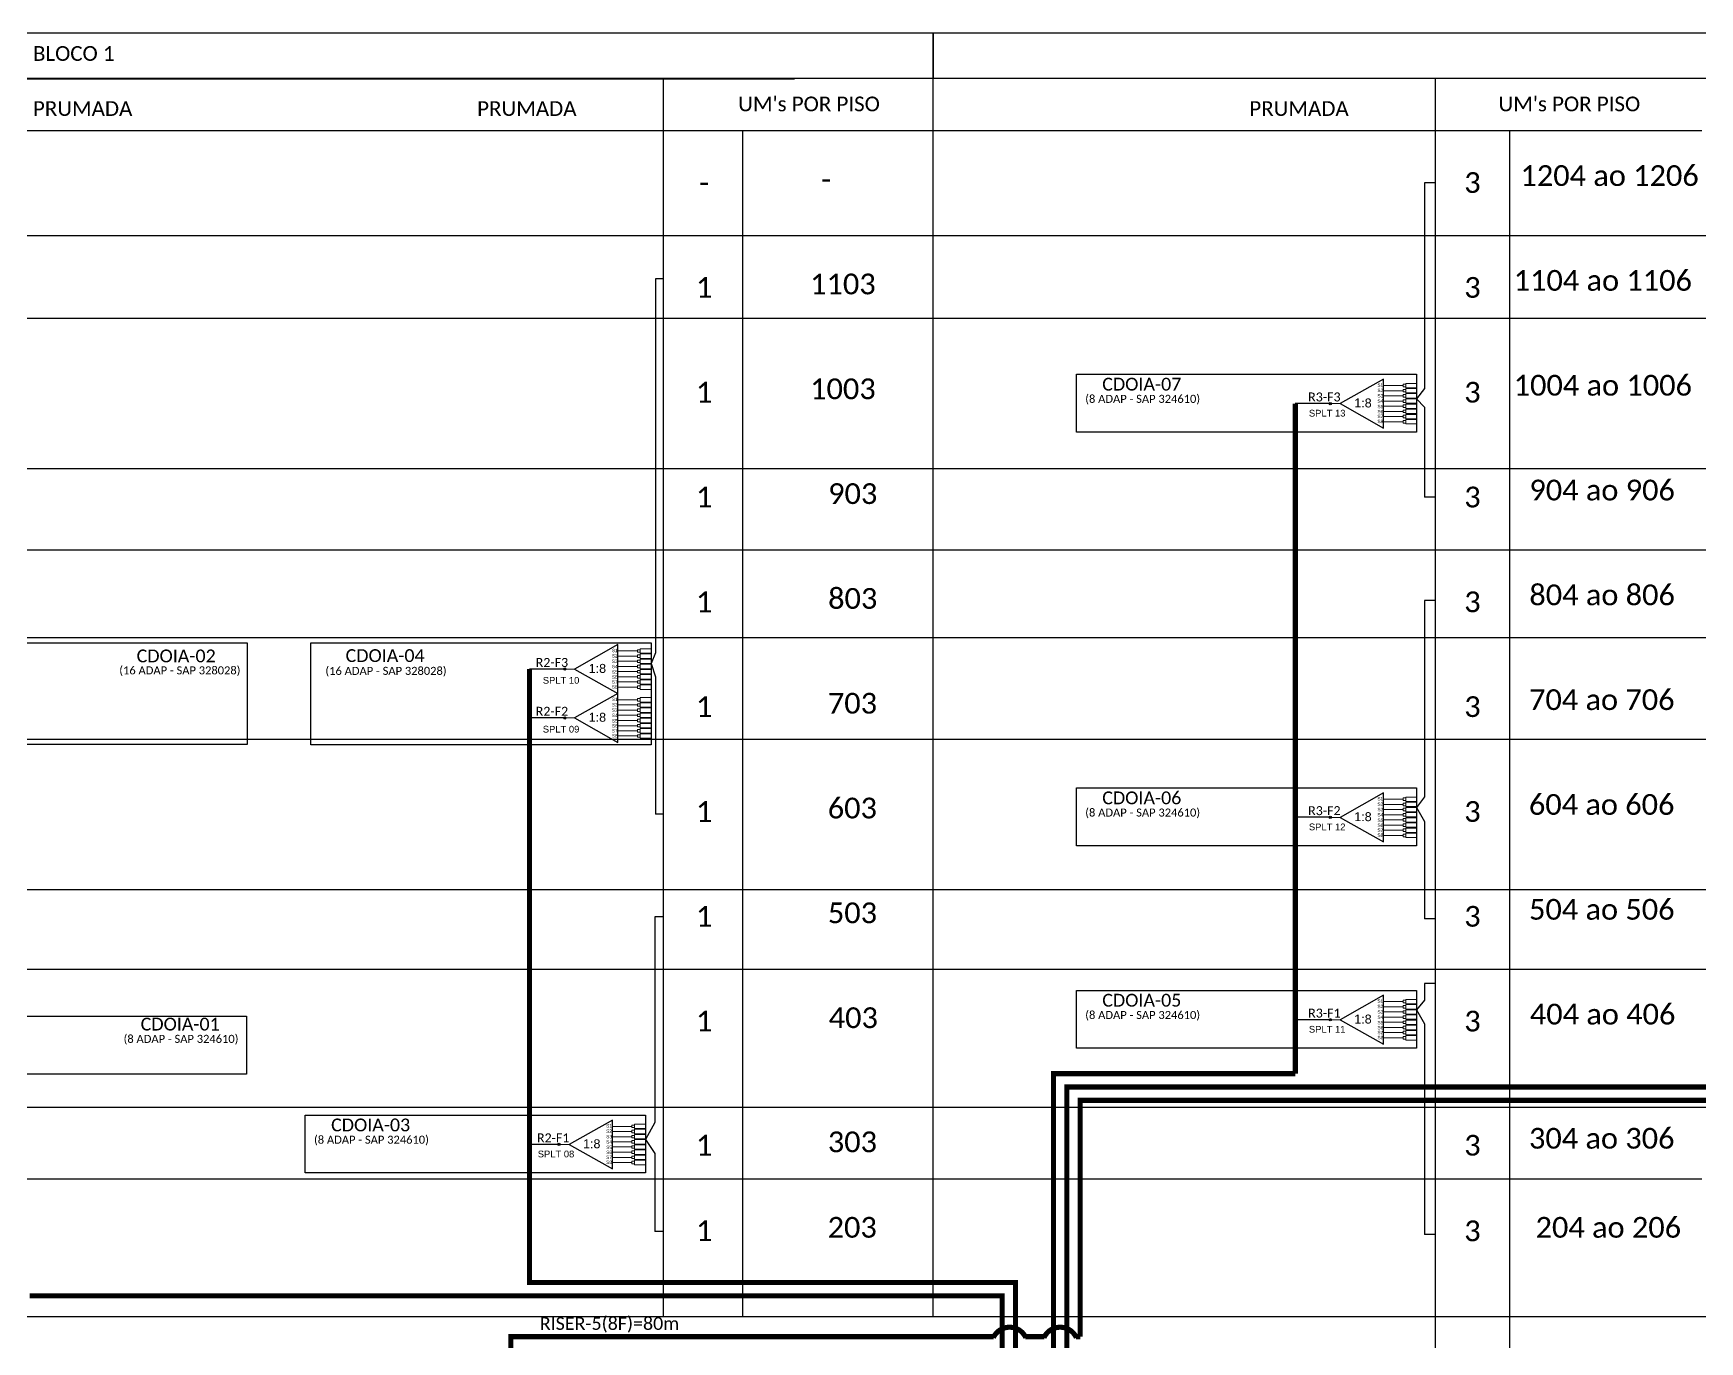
# Model space of a CAD drawing. Header units: metres. Extents: x -1286 to 542, y -500 to 95.
# Drawn here: x 24.6 to 284.8, y -366.4 to -162 of the extents above; entities that cross this region are included whole.
import ezdxf
from ezdxf.enums import TextEntityAlignment as Align

# ---------------------------------------------------------------- set-up
doc = ezdxf.new("R2010")
doc.units = ezdxf.units.M
doc.layers.add('20.8-Legenda', color=1, linetype='Continuous')
doc.styles.add('ARIAL', font='arial.ttf')
doc.styles.add('WMF-Calibri0', font='calibri.ttf')

# ---------------------------------------------------------------- blocks, each defined once
blk = doc.blocks.new('SPLT_1-8_SC-APC')
at = {"color": 1}
blk.add_lwpolyline([(-7.37, -2.1), (-17.04, -7.55), (-7.37, -13), (-7.37, -2.1)], dxfattribs=at)
at = {"color": 3, "lineweight": 0}
for points in [[(-2.99, -3.51), (-7.37, -3.51)], [(-2.41, -3.02), (-2.41, -4)], [(-2.41, -3.02), (0, -3.02)], [(-7.37, -4.66), (-2.99, -4.66)], [(-7.37, -5.82), (-2.99, -5.82)], [(-7.37, -6.97), (-2.99, -6.97)], [(-2.41, -4), (0, -4)], [(-2.41, -4.17), (-2.41, -5.16)], [(-2.41, -4.17), (0, -4.17)], [(-2.41, -5.16), (0, -5.16)], [(-2.41, -5.32), (-2.41, -6.31)], [(-2.41, -5.32), (0, -5.32)], [(-2.41, -6.31), (0, -6.31)], [(-2.41, -6.48), (-2.41, -7.46)], [(-2.41, -6.48), (0, -6.48)], [(-7.37, -8.12), (-2.99, -8.12)], [(-7.37, -9.28), (-2.99, -9.28)], [(-7.37, -10.43), (-2.99, -10.43)], [(-2.41, -7.46), (0, -7.46)], [(-2.41, -7.63), (-2.41, -8.62)], [(-2.41, -7.63), (0, -7.63)], [(-2.41, -8.62), (0, -8.62)], [(-2.41, -8.78), (-2.41, -9.77)], [(-2.41, -8.78), (0, -8.78)], [(-2.41, -9.77), (0, -9.77)], [(-2.41, -9.94), (-2.41, -10.92)], [(-2.41, -9.94), (0, -9.94)], [(-2.41, -10.92), (0, -10.92)], [(-2.41, -11.09), (-2.41, -12.08)], [(-2.41, -11.09), (0, -11.09)], [(-7.37, -11.58), (-2.99, -11.58)], [(-2.41, -12.08), (0, -12.08)]]:
    blk.add_lwpolyline(points, dxfattribs=at)
for points in [[(-2.99, -3.22), (-2.41, -3.22), (-2.41, -3.8), (-2.99, -3.8)], [(-2.99, -4.38), (-2.41, -4.38), (-2.41, -4.95), (-2.99, -4.95)], [(-2.99, -5.53), (-2.41, -5.53), (-2.41, -6.1), (-2.99, -6.1)], [(-2.99, -6.68), (-2.41, -6.68), (-2.41, -7.26), (-2.99, -7.26)], [(-2.99, -7.84), (-2.41, -7.84), (-2.41, -8.41), (-2.99, -8.41)], [(-2.99, -8.99), (-2.41, -8.99), (-2.41, -9.56), (-2.99, -9.56)], [(-2.99, -10.14), (-2.41, -10.14), (-2.41, -10.72), (-2.99, -10.72)], [(-2.99, -11.3), (-2.41, -11.3), (-2.41, -11.87), (-2.99, -11.87)]]:
    blk.add_lwpolyline(points, close=True, dxfattribs=at)
at = {"color": 1, "lineweight": 0}
blk.add_lwpolyline([(-17.04, -7.55), (-19.26, -7.55)], dxfattribs=at)
at = {"color": 1, "style": 'ARIAL'}
for s, height, p in [('S1', 0.75, (-8.74, -3.78)), ('1:8', 2, (-13.91, -8.4)), ('S2', 0.75, (-8.74, -4.97)), ('S3', 0.75, (-8.74, -6.18)), ('S4', 0.75, (-8.74, -7.36)), ('S5', 0.75, (-8.74, -8.57)), ('S6', 0.75, (-8.74, -9.69)), ('S7', 0.75, (-8.74, -10.78)), ('S8', 0.75, (-8.74, -11.9))]:
    blk.add_text(s, height=height, dxfattribs=at).set_placement(p)

msp = doc.modelspace()

# ---------------------------------------------------------------- hatches: boundary and pattern name
h = msp.add_hatch(color=3)
h.dxf.hatch_style = 1
edge = h.paths.add_edge_path()
edge.add_arc((227.14, -219.88), 0.169, 0, 360)
h = msp.add_hatch(color=3)
h.dxf.hatch_style = 1
edge = h.paths.add_edge_path()
edge.add_arc((107.6, -261.35), 0.179, 0, 360)
h = msp.add_hatch(color=3)
h.dxf.hatch_style = 1
edge = h.paths.add_edge_path()
edge.add_arc((107.6, -268.97), 0.179, 0, 360)
h = msp.add_hatch(color=3)
h.dxf.hatch_style = 1
edge = h.paths.add_edge_path()
edge.add_arc((227.14, -284.5), 0.169, 0, 360)
h = msp.add_hatch(color=3)
h.dxf.hatch_style = 1
edge = h.paths.add_edge_path()
edge.add_arc((227.14, -316.12), 0.169, 0, 360)
h = msp.add_hatch(color=3)
h.dxf.hatch_style = 1
edge = h.paths.add_edge_path()
edge.add_arc((106.7, -335.59), 0.169, 0, 360)

# ---------------------------------------------------------------- linework, layer by layer
at = {"color": 30}
for p, q in [((227.14, -219.88), (221.68, -219.88)), ((227.14, -284.5), (221.68, -284.5)), ((227.14, -316.12), (221.68, -316.12))]:
    msp.add_line(p, q, dxfattribs=at)
at = {"color": 6}
msp.add_line((106.7, -335.59), (102.09, -335.59), dxfattribs=at)
at = {"color": 0}
for points in [[(-39.23, -431.54), (-39.23, -169.06), (285.14, -169.06)], [(285.14, -177.28), (-39.23, -177.28)]]:
    msp.add_lwpolyline(points, dxfattribs=at)
for points in [[(122.96, -169.06), (122.96, -177.28), (122.96, -362.52)], [(165.1, -362.52), (165.1, -169.06)], [(243.55, -177.28), (243.55, -169.06)], [(285.14, -177.28), (-62.38, -177.28)], [(285.14, -177.28), (-39.23, -177.28)], [(285.14, -177.28), (-39.23, -177.28)], [(135.35, -177.28), (135.35, -177.28), (135.35, -362.52)], [(243.55, -431.54), (243.55, -177.28)], [(255.12, -177.28), (255.12, -431.54)], [(508.26, -193.65), (285.14, -193.65), (-62.38, -193.65)], [(285.14, -193.65), (-39.23, -193.65)], [(508.26, -206.59), (285.14, -206.59), (-62.38, -206.59)], [(508.26, -230.09), (285.14, -230.09), (-62.38, -230.09)], [(508.26, -242.77), (285.14, -242.77), (-62.38, -242.77)], [(508.26, -256.46), (285.14, -256.46), (-62.38, -256.46)], [(508.26, -272.36), (285.14, -272.36), (-62.38, -272.36)], [(508.26, -295.81), (285.14, -295.81), (-62.38, -295.81)], [(508.26, -308.26), (285.14, -308.26), (-62.38, -308.26)], [(508.26, -329.82), (285.14, -329.82), (-62.38, -329.82)], [(285.14, -341), (-62.38, -341)], [(508.26, -362.52), (285.14, -362.52), (-62.38, -362.52)]]:
    msp.add_lwpolyline(points)
at = {"color": 1}
for points in [[(187.49, -215.3), (240.62, -215.3), (240.62, -224.34), (187.49, -224.34)], [(4.85, -257.22), (57.98, -257.22), (57.98, -273.13), (4.85, -273.13)], [(67.93, -257.26), (121.06, -257.26), (121.06, -273.16), (67.93, -273.16)], [(187.49, -279.92), (240.62, -279.92), (240.62, -288.96), (187.49, -288.96)], [(187.49, -311.54), (240.62, -311.54), (240.62, -320.58), (187.49, -320.58)], [(4.76, -315.57), (57.89, -315.57), (57.89, -324.61), (4.76, -324.61)], [(67.05, -331.02), (120.18, -331.02), (120.18, -340.05), (67.05, -340.05)]]:
    msp.add_lwpolyline(points, close=True, dxfattribs=at)
at = {"color": 30, "const_width": 0.8}
for points in [[(221.68, -219.88), (221.68, -324.54)], [(221.68, -324.54), (183.93, -324.54), (183.93, -374.1)]]:
    msp.add_lwpolyline(points, dxfattribs=at)
at = {"color": 6}
for points in [[(107.58, -261.35), (102.09, -261.35)], [(107.58, -268.97), (102.09, -268.97)]]:
    msp.add_lwpolyline(points, dxfattribs=at)
at = {"color": 240, "const_width": 0.8}
for points in [[(445.8, -328.7), (188.09, -328.7), (188.09, -365.62)], [(174.59, -365.62), (99.17, -365.62), (98.99, -422.21), (116.23, -422.16)], [(182.49, -365.62), (179.51, -365.62)], [(188.09, -365.62), (187.41, -365.62)]]:
    msp.add_lwpolyline(points, dxfattribs=at)
for points in [[(174.51, -365.79, -0.646481), (179.6, -365.79, -2.956088)], [(182.41, -365.79, -0.646481), (187.5, -365.79, -2.956088)]]:
    msp.add_lwpolyline(points, format="xyb", dxfattribs=at)
at = {"color": 3}
for centre, radius in [((227.14, -219.88), 0.169), ((107.6, -261.35), 0.179), ((107.6, -268.97), 0.179), ((227.14, -284.5), 0.169), ((227.14, -316.12), 0.169), ((106.7, -335.59), 0.169)]:
    msp.add_circle(centre, radius, dxfattribs=at)
at = {"layer": '20.8-Legenda', "color": 0}
for p, q in [((143.49, -162.04), (-62.38, -162.04)), ((476.8, -162.04), (143.49, -162.04)), ((165.1, -162.04), (165.1, -169.06)), ((165.1, -169.17), (165.1, -162.04)), ((143.49, -169.06), (476.8, -169.06)), ((-62.38, -169.17), (143.49, -169.17))]:
    msp.add_line(p, q, dxfattribs=at)
at = {"layer": '20.8-Legenda', "color": 3}
for p, q in [((243.55, -185.42), (241.83, -185.42)), ((241.83, -185.42), (241.83, -217.51)), ((122.96, -200.41), (121.75, -200.41)), ((121.75, -200.41), (121.75, -258.81)), ((241.83, -217.51), (240.62, -219.13)), ((240.62, -219.13), (241.83, -220.45)), ((241.83, -220.45), (241.83, -234.5)), ((243.55, -234.5), (241.83, -234.5)), ((243.55, -250.63), (241.83, -250.63)), ((241.83, -250.63), (241.83, -281.29)), ((121.75, -258.81), (121.06, -260.48)), ((121.06, -260.48), (121.75, -262.54)), ((121.75, -262.54), (121.75, -284.02)), ((241.83, -281.29), (240.62, -282.94)), ((240.62, -282.94), (241.83, -285.15)), ((122.96, -284.02), (121.75, -284.02)), ((241.83, -285.15), (241.83, -300.35)), ((121.65, -300.05), (121.65, -332.18)), ((122.96, -300.05), (121.65, -300.05)), ((243.55, -300.35), (241.83, -300.35)), ((243.55, -310.46), (241.83, -310.46)), ((241.83, -310.46), (241.83, -313.05)), ((241.83, -313.05), (240.62, -314.56)), ((240.62, -314.56), (241.83, -316.75)), ((241.83, -316.75), (241.83, -349.68)), ((121.65, -332.18), (120.18, -334.84)), ((120.18, -334.84), (121.65, -337)), ((121.65, -337), (121.65, -349.18)), ((122.96, -349.18), (121.65, -349.18)), ((243.55, -349.68), (241.83, -349.68))]:
    msp.add_line(p, q, dxfattribs=at)
at = {"layer": '20.8-Legenda', "color": 3, "const_width": 0.8}
msp.add_lwpolyline([(348.64, -211.68), (348.64, -320.98), (348.64, -326.62), (186.01, -326.62), (186.01, -369.89)], dxfattribs=at)
at = {"layer": '20.8-Legenda', "color": 6, "const_width": 0.8}
msp.add_lwpolyline([(102.09, -261.35), (102.09, -357.16), (177.98, -357.16), (177.98, -377.63)], dxfattribs=at)
at = {"layer": '20.8-Legenda', "color": 5, "const_width": 0.8}
msp.add_lwpolyline([(24, -359.24), (175.9, -359.24), (175.9, -381.48)], dxfattribs=at)

# ---------------------------------------------------------------- block references
at = {"color": 3, "xscale": 0.7000000000000455, "yscale": 0.6999999999999886, "zscale": 0.7}
for p in [(240.62, -214.6), (121.06, -256.06), (121.06, -263.69), (240.62, -279.22), (240.62, -310.83), (120.18, -330.31)]:
    msp.add_blockref('SPLT_1-8_SC-APC', p, dxfattribs=at)

# ---------------------------------------------------------------- texts
at = {"color": 0, "style": 'WMF-Calibri0'}
for s, p in [('BLOCO 1', (24.54, -166.34)), ('PRUMADA', (24.54, -174.94)), ('PRUMADA', (93.91, -174.94)), ("UM's POR PISO", (134.67, -174.22)), ('PRUMADA', (214.5, -174.94)), ("UM's POR PISO", (253.41, -174.22))]:
    msp.add_text(s, height=2.3, dxfattribs=at).set_placement(p)
at = {"color": 7}
for s, height, style, p in [('1204 ao 1206', 3.24, 'WMF-Calibri0', (256.84, -185.88)), ('-', 3.24, 'WMF-Calibri0', (147.63, -186.44)), ('1103', 3.24, 'WMF-Calibri0', (145.91, -202.81)), ('1104 ao 1106', 3.24, 'WMF-Calibri0', (255.78, -202.25)), ('1003', 3.24, 'WMF-Calibri0', (145.91, -219.19)), ('1004 ao 1006', 3.24, 'WMF-Calibri0', (255.78, -218.63)), ('904 ao 906', 3.24, 'WMF-Calibri0', (258.23, -235)), ('903', 3.24, 'WMF-Calibri0', (148.72, -235.56)), ('803', 3.24, 'WMF-Calibri0', (148.72, -251.93)), ('804 ao 806', 3.24, 'WMF-Calibri0', (258.23, -251.37)), ('SPLT 10', 1.05, 'ARIAL', (104.16, -263.63)), ('703', 3.24, 'WMF-Calibri0', (148.68, -268.3)), ('704 ao 706', 3.24, 'WMF-Calibri0', (258.18, -267.74)), ('SPLT 09', 1.05, 'ARIAL', (104.16, -271.26)), ('604 ao 606', 3.24, 'WMF-Calibri0', (258.16, -284.11)), ('603', 3.24, 'WMF-Calibri0', (148.66, -284.67)), ('503', 3.24, 'WMF-Calibri0', (148.68, -301.04)), ('504 ao 506', 3.24, 'WMF-Calibri0', (258.18, -300.49)), ('403', 3.24, 'WMF-Calibri0', (148.81, -317.42)), ('404 ao 406', 3.24, 'WMF-Calibri0', (258.31, -316.86)), ('304 ao 306', 3.24, 'WMF-Calibri0', (258.17, -336.25)), ('303', 3.24, 'WMF-Calibri0', (148.67, -336.81)), ('203', 3.24, 'WMF-Calibri0', (148.64, -350.16)), ('204 ao 206', 3.24, 'WMF-Calibri0', (259.2, -350.16))]:
    msp.add_text(s, height=height, dxfattribs=dict(at, style=style)).set_placement(p)
at = {"color": 1, "style": 'WMF-Calibri0'}
for s, p in [('CDOIA-07', (191.53, -217.84)), ('CDOIA-02', (40.73, -260.29)), ('CDOIA-04', (73.36, -260.24)), ('CDOIA-06', (191.53, -282.46)), ('CDOIA-05', (191.53, -314.07)), ('CDOIA-01', (41.36, -317.8)), ('CDOIA-03', (71.1, -333.55))]:
    msp.add_text(s, height=2, dxfattribs=at).set_placement(p)
for s, p in [('(8 ADAP - SAP 324610)', (197.84, -219.76)), ('(16 ADAP - SAP 328028)', (47.48, -262.17)), ('(16 ADAP - SAP 328028)', (79.67, -262.25)), ('(8 ADAP - SAP 324610)', (197.84, -284.38)), ('(8 ADAP - SAP 324610)', (197.84, -316)), ('(8 ADAP - SAP 324610)', (47.66, -319.73)), ('(8 ADAP - SAP 324610)', (77.4, -335.48))]:
    msp.add_text(s, height=1.25, dxfattribs=at).set_placement(p, align=Align.CENTER)
at = {"color": 30, "style": 'WMF-Calibri0'}
for s, p in [('R3-F3', (223.68, -219.54)), ('R3-F2', (223.68, -284.16)), ('R3-F1', (223.68, -315.78))]:
    msp.add_text(s, height=1.4, dxfattribs=at).set_placement(p)
at = {"color": 7, "style": 'ARIAL', "text_generation_flag": 6}
for s, p in [('SPLT 13', (223.8, -221.9)), ('SPLT 12', (223.8, -286.52)), ('SPLT 11', (223.8, -318.13)), ('SPLT 08', (103.37, -337.61))]:
    msp.add_text(s, height=1.05, rotation=180, dxfattribs=at).set_placement(p)
at = {"color": 6, "style": 'WMF-Calibri0'}
for s, p in [('R2-F3', (103.05, -261.01)), ('R2-F2', (103.05, -268.64)), ('R2-F1', (103.25, -335.26))]:
    msp.add_text(s, height=1.4, dxfattribs=at).set_placement(p)
at = {"color": 240, "style": 'WMF-Calibri0'}
msp.add_text('RISER-5(8F)=80m', height=2, dxfattribs=at).set_placement((103.69, -364.56))
at = {"color": 7, "style": 'WMF-Calibri0', "flags": 4}
for tag, p in [('3', (249.34, -185.35)), ('-', (129.35, -185.35)), ('1', (129.35, -201.73)), ('3', (249.34, -201.73)), ('1', (129.35, -218.1)), ('3', (249.34, -218.1)), ('1', (129.35, -234.47)), ('3', (249.34, -234.47)), ('1', (129.35, -250.84)), ('3', (249.34, -250.84)), ('1', (129.35, -267.21)), ('3', (249.34, -267.21)), ('1', (129.35, -283.59)), ('3', (249.34, -283.59)), ('1', (129.35, -299.96)), ('3', (249.34, -299.96)), ('1', (129.35, -316.33)), ('3', (249.34, -316.33)), ('1', (129.35, -335.72)), ('3', (249.34, -335.72)), ('1', (129.35, -349.07)), ('3', (249.34, -349.09))]:
    msp.add_attdef(tag, text='XX', height=3.24, dxfattribs=at).set_placement(p, align=Align.MIDDLE_CENTER)

doc.saveas('drawing.dxf')
